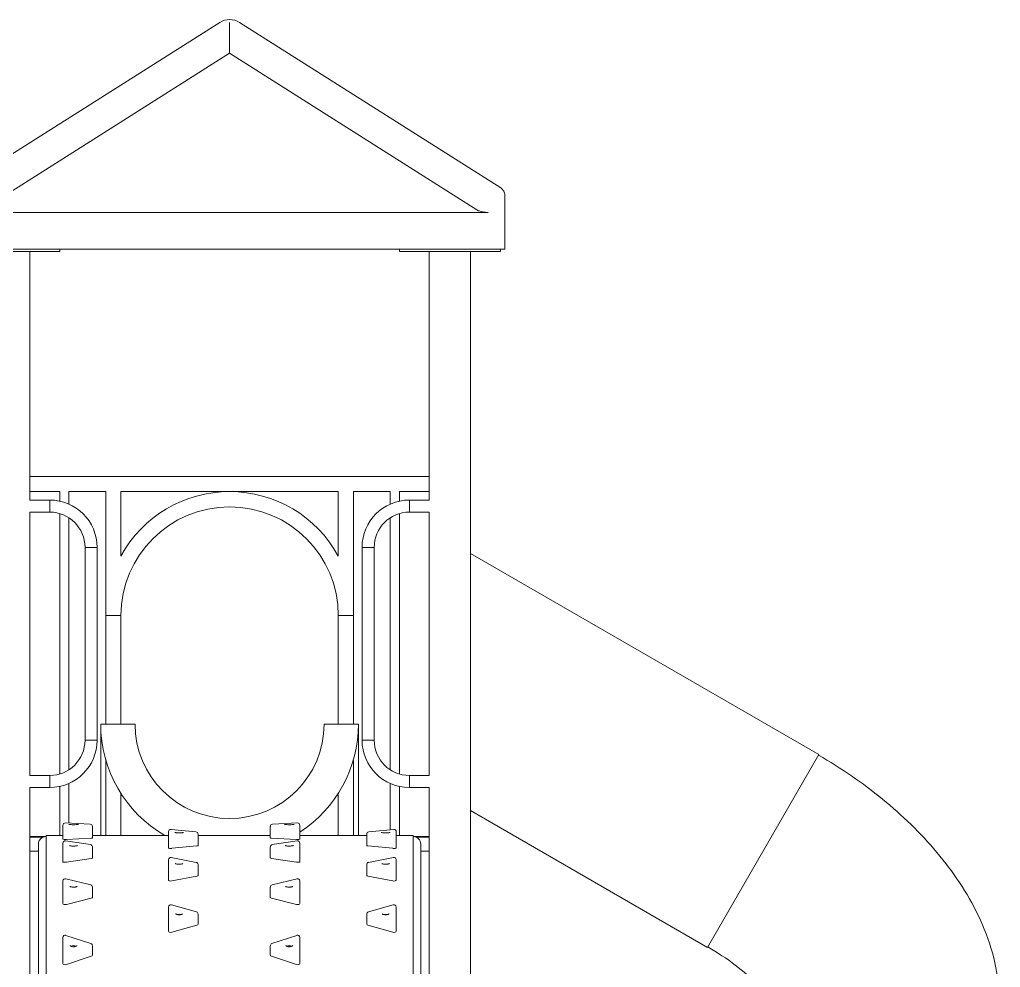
# Model space of a CAD drawing. Header units: metres. Extents: x 4147 to 12436, y -342 to 3787.
# Drawn here: x 9722 to 12436, y 1164 to 3787 of the extents above; entities that cross this region are included whole.
import ezdxf

# ---------------------------------------------------------------- set-up
doc = ezdxf.new("R2010")
doc.units = ezdxf.units.M
doc.layers.add('ceco.net 250', color=7, linetype='Continuous', lineweight=9)

msp = doc.modelspace()

# ---------------------------------------------------------------- linework, layer by layer
at = {"layer": 'ceco.net 250', "extrusion": (0, 1, 6.12323e-17)}
for p, q in [((10275.7, 3778.7), (9552.7, 3320.8)), ((10302.9, 3778.7), (10302.9, 3693.7)), ((10330, 3778.7), (11053, 3320.8)), ((10302.9, 3693.7), (9618.9, 3260.5)), ((10302.9, 3693.7), (10986.8, 3260.5)), ((11064.9, 3297.1), (11064.9, 3299.3)), ((11064.9, 3241.4), (11064.9, 3297.1)), ((9587.1, 3253.2), (11018.6, 3253.2)), ((11064.9, 3151.6), (11064.9, 3239.2)), ((9566.3, 3151.6), (11039.5, 3151.6)), ((9833, 3151.6), (9833, 3145.2)), ((10772.8, 3145.2), (10772.8, 3151.6)), ((11039.5, 3151.6), (11064.9, 3151.6)), ((11052.2, 3145.2), (11052.2, 3151.6)), ((9553.6, 3145.2), (9833, 3145.2)), ((9750.4, 3145.2), (9750.4, 2457.1)), ((11052.2, 3145.2), (10772.8, 3145.2)), ((10855.3, 3145.2), (10855.3, 2457.1)), ((10969.6, 3145.2), (10969.6, -302.8)), ((9750.4, 2522.7), (10855.3, 2522.7)), ((9750.4, 2480.5), (9833, 2480.5)), ((9833, 2454.1), (9833, 2480.5)), ((9858.4, 2445.8), (9858.4, 2480.5)), ((9858.4, 2480.5), (9960, 2480.5)), ((9960, 1837.4), (9960, 2480.5)), ((10002.1, 2480.5), (10603.6, 2480.5)), ((10002.1, 2302.4), (10002.1, 2480.5)), ((10603.6, 2480.5), (10603.6, 2302.4)), ((10645.8, 2480.5), (10747.4, 2480.5)), ((10645.8, 2480.5), (10645.8, 1837.4)), ((10747.4, 2480.5), (10747.4, 2445.8)), ((10772.8, 2480.5), (10855.3, 2480.5)), ((10772.8, 2480.5), (10772.8, 2454.1)), ((9805.2, 2457.1), (9750.4, 2457.1)), ((9805.2, 2457.1), (9805.2, 2423.7)), ((9805.2, 2457.1), (9805.2, 2423.7)), ((10800.5, 2457.1), (10800.5, 2423.7)), ((10800.5, 2457.1), (10800.5, 2423.7)), ((10855.3, 2457.1), (10800.5, 2457.1)), ((9805.2, 2423.7), (9750.4, 2423.7)), ((9750.4, 2423.7), (9750.4, 1695.1)), ((9833, 1699.1), (9833, 2419.7)), ((10772.8, 2419.7), (10772.8, 1699.1)), ((10855.3, 2423.7), (10800.5, 2423.7)), ((10855.3, 2423.7), (10855.3, 1695.1)), ((9858.4, 1710.8), (9858.4, 2407.9)), ((10747.4, 2407.9), (10747.4, 1710.8)), ((9902.8, 2326.1), (9919.5, 2326.1)), ((9902.8, 2326.1), (9936.2, 2326.1)), ((9902.8, 1792.7), (9902.8, 2326.1)), ((9919.5, 2326.1), (9936.2, 2326.1)), ((9936.2, 1792.7), (9936.2, 2326.1)), ((10702.9, 2326.1), (10669.5, 2326.1)), ((10686.2, 2326.1), (10669.5, 2326.1)), ((10669.5, 2326.1), (10669.5, 1792.7)), ((10702.9, 2326.1), (10686.2, 2326.1)), ((10702.9, 2326.1), (10702.9, 1792.7)), ((11933.4, 1752.7), (10969.6, 2309.2)), ((9960, 2137.6), (9981, 2137.6)), ((9981, 2137.6), (10002.1, 2137.6)), ((10002.1, 1837.4), (10002.1, 2137.6)), ((10603.6, 2137.6), (10624.7, 2137.6)), ((10603.6, 2137.6), (10603.6, 1837.4)), ((10624.7, 2137.6), (10645.8, 2137.6)), ((10041.3, 1837.4), (9946.2, 1837.4)), ((9946.2, 1837.4), (9946.2, 1529.2)), ((10659.6, 1837.4), (10564.4, 1837.4)), ((10659.6, 1529.2), (10659.6, 1837.4)), ((9919.5, 1792.7), (9902.8, 1792.7)), ((9902.8, 1792.7), (9936.2, 1792.7)), ((9936.2, 1792.7), (9919.5, 1792.7)), ((10702.9, 1792.7), (10669.5, 1792.7)), ((10669.5, 1792.7), (10686.2, 1792.7)), ((10686.2, 1792.7), (10702.9, 1792.7)), ((11933.4, 1752.7), (11625.4, 1219.3)), ((11933.4, 1752.7), (11625.4, 1219.3)), ((9960, 1529.2), (9960, 1736.5)), ((10645.8, 1736.5), (10645.8, 1529.2)), ((9750.4, 1695.1), (9805.2, 1695.1)), ((9805.2, 1661.7), (9805.2, 1695.1)), ((9805.2, 1661.7), (9805.2, 1695.1)), ((10800.5, 1661.7), (10800.5, 1695.1)), ((10800.5, 1661.7), (10800.5, 1695.1)), ((10800.5, 1695.1), (10855.3, 1695.1)), ((9750.4, 1661.7), (9805.2, 1661.7)), ((9750.4, 1661.7), (9750.4, -302.8)), ((9833, 1529.2), (9833, 1664.7)), ((9858.4, 1563.1), (9858.4, 1673)), ((10747.4, 1673), (10747.4, 1544.9)), ((10772.8, 1664.7), (10772.8, 1529.2)), ((10800.5, 1661.7), (10855.3, 1661.7)), ((10855.3, 1661.7), (10855.3, -302.8)), ((10002.1, 1529.2), (10002.1, 1642.7)), ((10603.6, 1642.7), (10603.6, 1529.2)), ((11625.4, 1219.3), (10969.6, 1597.9)), ((9841.7, 1550.4), (9841.7, 1557.3)), ((9841.7, 1550.4), (9841.7, 1518.7)), ((9917.3, 1560.2), (9848.4, 1563.6)), ((9923.4, 1553.8), (9923.4, 1522.2)), ((10415.6, 1522.2), (10415.6, 1553.8)), ((10490.6, 1563.6), (10421.7, 1560.2)), ((10497.3, 1550.4), (10497.3, 1557.3)), ((10497.3, 1550.4), (10497.3, 1518.7)), ((9750.4, 1526), (9794.9, 1526)), ((9786.1, 1524.1), (9750.4, 1524.1)), ((9786.1, 1524.1), (9750.4, 1524.1)), ((9841.7, 1529.2), (9794.9, 1529.2)), ((9794.9, -302.8), (9794.9, 1529.2)), ((9920.2, 1521.7), (9851.2, 1518.2)), ((10133.8, 1529.2), (9923.4, 1529.2)), ((10133.8, 1525.7), (10133.8, 1539.5)), ((10133.8, 1525.7), (10133.8, 1494.4)), ((10209.7, 1538.9), (10140.8, 1545.8)), ((10215.5, 1532.6), (10215.5, 1501.3)), ((10415.6, 1529.2), (10215.5, 1529.2)), ((10418.8, 1521.7), (10487.8, 1518.2)), ((10682.3, 1529.2), (10497.3, 1529.2)), ((10682.3, 1501.3), (10682.3, 1532.6)), ((10757, 1545.8), (10688.1, 1538.9)), ((10764, 1525.7), (10764, 1539.5)), ((10810.9, 1529.2), (10764, 1529.2)), ((10764, 1525.7), (10764, 1494.4)), ((10810.9, -302.8), (10810.9, 1529.2)), ((10810.9, 1526), (10855.3, 1526)), ((10855.3, 1524.1), (10819.6, 1524.1)), ((10855.3, 1524.1), (10819.6, 1524.1)), ((9773.8, 1504.9), (9773.8, -302.8)), ((9841.7, 1487.1), (9841.7, 1507.7)), ((9918, 1503.7), (9849, 1514)), ((9923.4, 1497.4), (9923.4, 1466.7)), ((10212.3, 1500.4), (10143.3, 1493.5)), ((10415.6, 1466.7), (10415.6, 1497.4)), ((10490, 1514), (10421.1, 1503.7)), ((10497.3, 1487.1), (10497.3, 1507.7)), ((10685.5, 1500.4), (10754.5, 1493.5)), ((10831.9, -302.8), (10831.9, 1504.9)), ((9773.8, 1486), (9750.4, 1486)), ((9841.7, 1487.1), (9841.7, 1456.4)), ((10210.3, 1454.7), (10141.4, 1468.4)), ((10497.3, 1487.1), (10497.3, 1456.4)), ((10756.4, 1468.4), (10687.5, 1454.7)), ((10855.3, 1486), (10831.9, 1486)), ((9920.2, 1465.3), (9851.2, 1455)), ((10133.8, 1434.9), (10133.8, 1462.1)), ((10215.5, 1448.5), (10215.5, 1418.7)), ((10418.8, 1465.3), (10487.8, 1455)), ((10682.3, 1418.7), (10682.3, 1448.5)), ((10764, 1434.9), (10764, 1462.1)), ((10133.8, 1434.9), (10133.8, 1405.1)), ((10212.3, 1416.8), (10143.3, 1403.2)), ((10685.5, 1416.8), (10754.5, 1403.2)), ((10764, 1434.9), (10764, 1405.1)), ((9841.7, 1369.5), (9841.7, 1403.1)), ((9918.5, 1392.5), (9849.6, 1409.3)), ((9923.4, 1386.3), (9923.4, 1357.5)), ((10415.6, 1357.5), (10415.6, 1386.3)), ((10489.4, 1409.3), (10420.5, 1392.5)), ((10497.3, 1369.5), (10497.3, 1403.1)), ((9841.7, 1369.5), (9841.7, 1340.7)), ((10497.3, 1369.5), (10497.3, 1340.7)), ((9920.2, 1355.2), (9851.2, 1338.4)), ((10133.8, 1291.3), (10133.8, 1331.1)), ((10210.9, 1317.3), (10141.9, 1337.2)), ((10418.8, 1355.2), (10487.8, 1338.4)), ((10755.9, 1337.2), (10686.9, 1317.3)), ((10764, 1291.3), (10764, 1331.1)), ((10215.5, 1311.2), (10215.5, 1283.7)), ((10682.3, 1283.7), (10682.3, 1311.2)), ((10133.8, 1291.3), (10133.8, 1263.8)), ((10212.3, 1281), (10143.3, 1261.1)), ((10685.5, 1281), (10754.5, 1261.1)), ((10764, 1291.3), (10764, 1263.8)), ((9919, 1229.9), (9850.1, 1252.7)), ((10488.9, 1252.7), (10420, 1229.9)), ((9841.7, 1201), (9841.7, 1246.7)), ((9923.4, 1223.9), (9923.4, 1197.9)), ((10415.6, 1197.9), (10415.6, 1223.9)), ((10497.3, 1201), (10497.3, 1246.7)), ((9841.7, 1201), (9841.7, 1175)), ((9920.2, 1194.7), (9851.2, 1171.9)), ((10418.8, 1194.7), (10487.8, 1171.9)), ((10497.3, 1201), (10497.3, 1175))]:
    msp.add_line(p, q, dxfattribs=at)
at = {"layer": 'ceco.net 250'}
for centre, radius, start, end in [((10302.9, 3735.8), 50.8, 57.6526, 122.3474), ((11039.5, 3239.2), 25.4, 0, 2.1471), ((10302.9, 2137.6), 342.9, 28.713, 151.287), ((9805.2, 2326.1), 131, 0, 90), ((10800.5, 2326.1), 131, 90, 180), ((9805.2, 2326.1), 97.6, 0, 90), ((10302.9, 2137.6), 300.7, 0, 180), ((10800.5, 2326.1), 97.6, 90, 180), ((10302.9, 1837.4), 356.7, 180, 239.7799), ((10302.9, 1837.4), 261.6, 180, 0), ((10302.9, 1837.4), 356.7, 303.03, 0), ((9805.2, 1792.7), 97.6, 270, 0), ((9805.2, 1792.7), 131, 270, 0), ((10800.5, 1792.7), 131, 180, 270), ((10800.5, 1792.7), 97.6, 180, 270), ((9848.1, 1557.3), 6.35, 87.1193, 180), ((9917, 1553.8), 6.35, 0, 87.1193), ((10422, 1553.8), 6.35, 92.8807, 180), ((10490.9, 1557.3), 6.35, 0, 92.8807), ((9794.9, 1504.9), 21.1, 90, 180), ((10140.2, 1539.5), 6.35, 84.2749, 180), ((10209.1, 1532.6), 6.35, 0, 84.2749), ((10688.7, 1532.6), 6.35, 95.7251, 180), ((10757.6, 1539.5), 6.35, 0, 95.7251), ((10810.9, 1504.9), 21.1, 0, 90), ((9848.1, 1507.7), 6.35, 81.5012, 180), ((9917, 1497.4), 6.35, 0, 81.5012), ((10422, 1497.4), 6.35, 98.4988, 180), ((10490.9, 1507.7), 6.35, 0, 98.4988), ((10140.2, 1462.1), 6.35, 78.8298, 180), ((10757.6, 1462.1), 6.35, 0, 101.1702), ((10209.1, 1448.5), 6.35, 0, 78.8298), ((10688.7, 1448.5), 6.35, 101.1702, 180), ((9848.1, 1403.1), 6.35, 76.2878, 180), ((9917, 1386.3), 6.35, 0, 76.2878), ((10422, 1386.3), 6.35, 103.7122, 180), ((10490.9, 1403.1), 6.35, 0, 103.7122), ((10140.2, 1331.1), 6.35, 73.8979, 180), ((10757.6, 1331.1), 6.35, 0, 106.1021), ((10209.1, 1311.2), 6.35, 0, 73.8979), ((10688.7, 1311.2), 6.35, 106.1021, 180), ((9848.1, 1246.7), 6.35, 71.6775, 180), ((10490.9, 1246.7), 6.35, 0, 108.3225), ((9917, 1223.9), 6.35, 0, 71.6775), ((10422, 1223.9), 6.35, 108.3225, 180)]:
    msp.add_arc(centre, radius, start, end, dxfattribs=at)
at = {"layer": 'ceco.net 250', "extrusion": (0, 6.12323e-17, -1)}
for centre, major_axis, ratio, start_param, end_param in [((9917, 1522.2), (6.35, 0), 0.087156, 0, 1.047198), ((10422, 1522.2), (-6.35, 0), 0.087156, 5.235988, 6.283185), ((10209.1, 1501.3), (6.35, 0), 0.173648, 0, 1.047198), ((9917, 1466.7), (6.35, 0), 0.258819, 0, 1.047198), ((10422, 1466.7), (-6.35, 0), 0.258819, 5.235988, 6.283185), ((9848.1, 1456.4), (-6.35, 0), 0.258819, 4.18879, 6.283185), ((10490.9, 1456.4), (6.35, 0), 0.258819, 0, 2.094395), ((10209.1, 1418.7), (6.35, 0), 0.34202, 0, 1.047198), ((9917, 1357.5), (6.35, 0), 0.422618, 0, 1.047198), ((10422, 1357.5), (-6.35, 0), 0.422618, 5.235988, 6.283185), ((10163.2, 1305.7), (9.52, 0), 0.5, 4.254823, 4.712389), ((10163.2, 1305.7), (9.52, 0), 0.5, 4.712389, 5.169955), ((10734.7, 1305.7), (-9.52, 0), 0.5, 1.11323, 1.570796), ((10734.7, 1305.7), (-9.52, 0), 0.5, 1.570796, 2.028363), ((10688.7, 1283.7), (-6.35, 0), 0.5, 5.235988, 6.283185), ((9871.1, 1218.7), (9.52, 0), 0.573576, 3.892559, 4.712389), ((9871.1, 1218.7), (4.76, 0), 0.573576, 4.320227, 5.104551), ((9871.1, 1218.7), (9.52, 0), 0.573576, 4.712389, 5.532219), ((10468, 1218.7), (-9.52, 0), 0.573576, 0.750967, 1.570796), ((10468, 1218.7), (-4.76, 0), 0.573576, 1.178634, 1.962958), ((10468, 1218.7), (-9.52, 0), 0.573576, 1.570796, 2.390626), ((9917, 1197.9), (6.35, 0), 0.573576, 0, 1.047198), ((10422, 1197.9), (-6.35, 0), 0.573576, 5.235988, 6.283185), ((9848.1, 1175), (-6.35, 0), 0.573576, 4.18879, 6.283185), ((10490.9, 1175), (6.35, 0), 0.573576, 0, 2.094395)]:
    msp.add_ellipse(centre, major_axis=major_axis, ratio=ratio, start_param=start_param, end_param=end_param, dxfattribs=at)
at = {"layer": 'ceco.net 250', "extrusion": (-6.84228e-49, 6.12323e-17, -1)}
for centre, major_axis, ratio, start_param, end_param in [((9848.1, 1518.7), (-6.35, 0), 0.087156, 4.18879, 6.283185), ((10757.6, 1494.4), (6.35, 0), 0.173648, 0, 2.094395), ((10757.6, 1405.1), (6.35, 0), 0.34202, 0, 2.094395)]:
    msp.add_ellipse(centre, major_axis=major_axis, ratio=ratio, start_param=start_param, end_param=end_param, dxfattribs=at)
at = {"layer": 'ceco.net 250', "extrusion": (6.84228e-49, 6.12323e-17, -1)}
for centre, major_axis, ratio, start_param, end_param in [((10140.2, 1494.4), (-6.35, 0), 0.173648, 4.18879, 6.283185), ((10490.9, 1518.7), (6.35, 0), 0.087156, 0, 2.094395), ((10140.2, 1405.1), (-6.35, 0), 0.34202, 4.18879, 6.283185)]:
    msp.add_ellipse(centre, major_axis=major_axis, ratio=ratio, start_param=start_param, end_param=end_param, dxfattribs=at)
at = {"layer": 'ceco.net 250', "extrusion": (2.73691e-48, 6.12323e-17, -1)}
msp.add_ellipse((10688.7, 1501.3), major_axis=(-6.35, 0), ratio=0.173648, start_param=5.235988, end_param=6.283185, dxfattribs=at)
at = {"layer": 'ceco.net 250', "extrusion": (5.47382e-48, 6.12323e-17, -1)}
msp.add_ellipse((10688.7, 1418.7), major_axis=(-6.35, 0), ratio=0.34202, start_param=5.235988, end_param=6.283185, dxfattribs=at)
at = {"layer": 'ceco.net 250', "extrusion": (-1.36846e-48, 6.12323e-17, -1)}
for centre, major_axis, ratio, start_param, end_param in [((9848.1, 1340.7), (-6.35, 0), 0.422618, 4.18879, 6.283185), ((10757.6, 1263.8), (6.35, 0), 0.5, 0, 2.094395)]:
    msp.add_ellipse(centre, major_axis=major_axis, ratio=ratio, start_param=start_param, end_param=end_param, dxfattribs=at)
at = {"layer": 'ceco.net 250', "extrusion": (1.36846e-48, 6.12323e-17, -1)}
for centre, major_axis, ratio, start_param, end_param in [((10490.9, 1340.7), (6.35, 0), 0.422618, 0, 2.094395), ((10140.2, 1263.8), (-6.35, 0), 0.5, 4.18879, 6.283185)]:
    msp.add_ellipse(centre, major_axis=major_axis, ratio=ratio, start_param=start_param, end_param=end_param, dxfattribs=at)
at = {"layer": 'ceco.net 250', "extrusion": (-2.73691e-48, 6.12323e-17, -1)}
msp.add_ellipse((10209.1, 1283.7), major_axis=(6.35, 0), ratio=0.5, start_param=0, end_param=1.047198, dxfattribs=at)
at = {"layer": 'ceco.net 250'}
for points, knots in [([(11064.9, 3299.3), (11064.9, 3301.8), (11064.5, 3304.4), (11063, 3309.3), (11061.8, 3311.8), (11058.3, 3316.6), (11055.8, 3319), (11053, 3320.8)], [0, 0, 0, 0, 0.00756489, 0.00756489, 0.01547383, 0.01547383, 0.0254327, 0.0254327, 0.0254327, 0.0254327]), ([(11018.6, 3253.2), (11013.7, 3253.2), (11008.8, 3253.6), (11000.5, 3255), (10997.1, 3255.9), (10991.3, 3258), (10988.9, 3259.2), (10986.8, 3260.5)], [0, 0, 0, 0, 0.582278, 0.582278, 1.028583, 1.028583, 1.411567, 1.411567, 1.411567, 1.411567]), ([(11064.9, 3241.4), (11064.9, 3241.4), (11064.9, 3241.4), (11064.9, 3241), (11064.8, 3240.6), (11064.8, 3240.2)], [-0.00308267, -0.00308267, -0.00308267, -0.00308267, 0, 0, 0.05980128, 0.05980128, 0.05980128, 0.05980128]), ([(11932.6, 1751.3), (11994.9, 1715.4), (12054.3, 1674.6), (12164.5, 1584.7), (12215.2, 1535.6), (12304.9, 1428.8), (12344.1, 1371.2), (12405.5, 1242.3), (12428.3, 1170.3), (12435.8, 1027.8), (12427.5, 961), (12394.8, 875.9), (12384.8, 855.1), (12373.3, 835.1)], [1.851831, 1.851831, 1.851831, 1.851831, 2.16599, 2.16599, 2.48015, 2.48015, 2.794309, 2.794309, 3.108468, 3.108468, 3.344077, 3.344077, 3.422628, 3.422628, 3.422628, 3.422628]), ([(9884.5, 1559.5), (9884.5, 1559.5), (9884.5, 1559.5), (9884.4, 1559.5), (9884.3, 1559.5), (9883.9, 1559.4), (9883.6, 1559.4), (9882.7, 1559.3), (9882, 1559.2), (9880.3, 1559.1), (9879.2, 1559), (9876.7, 1558.9), (9875.3, 1558.8), (9872.3, 1558.8), (9870.7, 1558.8), (9867.6, 1558.8), (9866, 1558.9), (9863.2, 1559), (9861.9, 1559), (9859.8, 1559.2), (9858.9, 1559.3), (9858, 1559.4), (9857.8, 1559.5), (9857.6, 1559.5), (9857.6, 1559.5), (9857.6, 1559.5)], [0.00974138, 0.00974138, 0.00974138, 0.00974138, 0.01022294, 0.01022294, 0.0118167, 0.0118167, 0.01413978, 0.01413978, 0.01737584, 0.01737584, 0.02138804, 0.02138804, 0.02584698, 0.02584698, 0.03050117, 0.03050117, 0.03521256, 0.03521256, 0.03988166, 0.03988166, 0.04435551, 0.04435551, 0.04623753, 0.04623753, 0.04743473, 0.04743473, 0.04743473, 0.04743473]), ([(10481.4, 1559.5), (10481.4, 1559.5), (10481.4, 1559.5), (10481.3, 1559.5), (10481.2, 1559.5), (10480.8, 1559.4), (10480.5, 1559.4), (10479.6, 1559.3), (10478.9, 1559.2), (10477.2, 1559.1), (10476.1, 1559), (10473.6, 1558.9), (10472.2, 1558.8), (10469.2, 1558.8), (10467.6, 1558.8), (10464.5, 1558.8), (10462.9, 1558.9), (10460.1, 1559), (10458.8, 1559), (10456.7, 1559.2), (10455.8, 1559.3), (10454.9, 1559.4), (10454.7, 1559.5), (10454.5, 1559.5), (10454.5, 1559.5), (10454.5, 1559.5)], [0.00974138, 0.00974138, 0.00974138, 0.00974138, 0.01022294, 0.01022294, 0.0118167, 0.0118167, 0.01413978, 0.01413978, 0.01737584, 0.01737584, 0.02138804, 0.02138804, 0.02584698, 0.02584698, 0.03050117, 0.03050117, 0.03521256, 0.03521256, 0.03988166, 0.03988166, 0.04435551, 0.04435551, 0.04623753, 0.04623753, 0.04743473, 0.04743473, 0.04743473, 0.04743473]), ([(10175.4, 1537.4), (10175.4, 1537.4), (10175.3, 1537.4), (10175.1, 1537.3), (10174.9, 1537.3), (10174.4, 1537.1), (10173.9, 1537), (10172.8, 1536.8), (10172, 1536.7), (10170.1, 1536.5), (10169, 1536.4), (10166.5, 1536.2), (10165.1, 1536.2), (10162.2, 1536.2), (10160.8, 1536.2), (10158, 1536.3), (10156.6, 1536.4), (10154.3, 1536.7), (10153.2, 1536.9), (10152.1, 1537.1), (10151.8, 1537.2), (10151.4, 1537.3), (10151.2, 1537.3), (10151, 1537.4), (10151, 1537.4), (10150.9, 1537.4), (10150.9, 1537.4), (10150.9, 1537.4)], [0.00877488, 0.00877488, 0.00877488, 0.00877488, 0.00993571, 0.00993571, 0.01177394, 0.01177394, 0.01422909, 0.01422909, 0.01740301, 0.01740301, 0.02119244, 0.02119244, 0.02537102, 0.02537102, 0.02972923, 0.02972923, 0.03410412, 0.03410412, 0.03831933, 0.03831933, 0.04015868, 0.04015868, 0.04168603, 0.04168603, 0.0429228, 0.0429228, 0.04302937, 0.04302937, 0.04302937, 0.04302937]), ([(10746.9, 1537.4), (10746.9, 1537.4), (10746.8, 1537.4), (10746.6, 1537.3), (10746.4, 1537.3), (10745.9, 1537.1), (10745.4, 1537), (10744.3, 1536.8), (10743.5, 1536.7), (10741.6, 1536.5), (10740.5, 1536.4), (10738, 1536.2), (10736.6, 1536.2), (10733.7, 1536.2), (10732.3, 1536.2), (10729.5, 1536.3), (10728.1, 1536.4), (10725.8, 1536.7), (10724.7, 1536.9), (10723.6, 1537.1), (10723.3, 1537.2), (10722.9, 1537.3), (10722.7, 1537.3), (10722.5, 1537.4), (10722.5, 1537.4), (10722.4, 1537.4), (10722.4, 1537.4), (10722.4, 1537.4)], [0.00877488, 0.00877488, 0.00877488, 0.00877488, 0.00993571, 0.00993571, 0.01177394, 0.01177394, 0.01422909, 0.01422909, 0.01740301, 0.01740301, 0.02119244, 0.02119244, 0.02537102, 0.02537102, 0.02972923, 0.02972923, 0.03410412, 0.03410412, 0.03831933, 0.03831933, 0.04015868, 0.04015868, 0.04168603, 0.04168603, 0.0429228, 0.0429228, 0.04302937, 0.04302937, 0.04302937, 0.04302937]), ([(9882.4, 1501.2), (9882.4, 1501.2), (9882.3, 1501.2), (9882.2, 1501.2), (9882.1, 1501.1), (9881.6, 1500.9), (9881.3, 1500.8), (9880.3, 1500.6), (9879.7, 1500.4), (9878.1, 1500.1), (9877.1, 1500), (9875, 1499.8), (9873.7, 1499.7), (9871.1, 1499.6), (9869.8, 1499.7), (9867.1, 1499.8), (9865.8, 1499.9), (9863.5, 1500.2), (9862.5, 1500.4), (9861.3, 1500.7), (9860.9, 1500.8), (9860.4, 1500.9), (9860.2, 1501), (9859.9, 1501.1), (9859.9, 1501.2), (9859.8, 1501.2), (9859.7, 1501.2), (9859.7, 1501.2)], [0.00788603, 0.00788603, 0.00788603, 0.00788603, 0.0086649, 0.0086649, 0.01043683, 0.01043683, 0.01263824, 0.01263824, 0.0154107, 0.0154107, 0.01875603, 0.01875603, 0.0225371, 0.0225371, 0.02656314, 0.02656314, 0.03065015, 0.03065015, 0.03460355, 0.03460355, 0.03634711, 0.03634711, 0.037849, 0.037849, 0.03913331, 0.03913331, 0.03998582, 0.03998582, 0.03998582, 0.03998582]), ([(10479.3, 1501.2), (10479.3, 1501.2), (10479.2, 1501.2), (10479.1, 1501.2), (10479, 1501.1), (10478.5, 1500.9), (10478.2, 1500.8), (10477.2, 1500.6), (10476.6, 1500.4), (10475, 1500.1), (10474, 1500), (10471.9, 1499.8), (10470.6, 1499.7), (10468, 1499.6), (10466.7, 1499.7), (10464, 1499.8), (10462.7, 1499.9), (10460.4, 1500.2), (10459.4, 1500.4), (10458.2, 1500.7), (10457.8, 1500.8), (10457.3, 1500.9), (10457.1, 1501), (10456.8, 1501.1), (10456.8, 1501.2), (10456.7, 1501.2), (10456.6, 1501.2), (10456.6, 1501.2)], [0.00788603, 0.00788603, 0.00788603, 0.00788603, 0.0086649, 0.0086649, 0.01043683, 0.01043683, 0.01263824, 0.01263824, 0.0154107, 0.0154107, 0.01875603, 0.01875603, 0.0225371, 0.0225371, 0.02656314, 0.02656314, 0.03065015, 0.03065015, 0.03460355, 0.03460355, 0.03634711, 0.03634711, 0.037849, 0.037849, 0.03913331, 0.03913331, 0.03998582, 0.03998582, 0.03998582, 0.03998582]), ([(10173.8, 1451.3), (10173.8, 1451.3), (10173.7, 1451.3), (10173.4, 1451.1), (10173.2, 1451), (10172.5, 1450.7), (10172, 1450.6), (10170.8, 1450.2), (10170, 1450.1), (10168.2, 1449.8), (10167.2, 1449.6), (10164.9, 1449.5), (10163.6, 1449.4), (10161.1, 1449.5), (10159.9, 1449.6), (10157.5, 1449.8), (10156.4, 1450), (10154.6, 1450.5), (10153.9, 1450.7), (10153.1, 1451), (10152.9, 1451.1), (10152.6, 1451.3), (10152.5, 1451.3), (10152.5, 1451.3)], [0.00702121, 0.00702121, 0.00702121, 0.00702121, 0.00876675, 0.00876675, 0.01078763, 0.01078763, 0.01320537, 0.01320537, 0.01610988, 0.01610988, 0.01946471, 0.01946471, 0.02313597, 0.02313597, 0.02695151, 0.02695151, 0.03072477, 0.03072477, 0.0342291, 0.0342291, 0.03567966, 0.03567966, 0.03774925, 0.03774925, 0.03774925, 0.03774925]), ([(10745.3, 1451.3), (10745.3, 1451.3), (10745.2, 1451.3), (10744.9, 1451.1), (10744.7, 1451), (10744, 1450.7), (10743.5, 1450.6), (10742.3, 1450.2), (10741.5, 1450.1), (10739.7, 1449.8), (10738.7, 1449.6), (10736.4, 1449.5), (10735.1, 1449.4), (10732.6, 1449.5), (10731.4, 1449.6), (10729, 1449.8), (10727.9, 1450), (10726.1, 1450.5), (10725.4, 1450.7), (10724.6, 1451), (10724.4, 1451.1), (10724.1, 1451.3), (10724, 1451.3), (10724, 1451.3)], [0.00702121, 0.00702121, 0.00702121, 0.00702121, 0.00876675, 0.00876675, 0.01078763, 0.01078763, 0.01320537, 0.01320537, 0.01610988, 0.01610988, 0.01946471, 0.01946471, 0.02313597, 0.02313597, 0.02695151, 0.02695151, 0.03072477, 0.03072477, 0.0342291, 0.0342291, 0.03567966, 0.03567966, 0.03774925, 0.03774925, 0.03774925, 0.03774925]), ([(9881.2, 1388.2), (9881.2, 1388.2), (9881.1, 1388.1), (9880.8, 1387.9), (9880.6, 1387.8), (9879.9, 1387.4), (9879.4, 1387.2), (9878.2, 1386.8), (9877.5, 1386.6), (9875.8, 1386.3), (9874.8, 1386.1), (9872.6, 1386), (9871.4, 1385.9), (9869.1, 1386), (9867.9, 1386.1), (9865.7, 1386.4), (9864.7, 1386.6), (9863, 1387.1), (9862.3, 1387.4), (9861.4, 1387.8), (9861.1, 1388), (9860.9, 1388.2), (9860.9, 1388.2), (9860.9, 1388.2)], [0.0060757, 0.0060757, 0.0060757, 0.0060757, 0.00789896, 0.00789896, 0.01005268, 0.01005268, 0.01245568, 0.01245568, 0.01524442, 0.01524442, 0.01841377, 0.01841377, 0.02186504, 0.02186504, 0.02544885, 0.02544885, 0.02898961, 0.02898961, 0.0322817, 0.0322817, 0.03510858, 0.03510858, 0.03613123, 0.03613123, 0.03613123, 0.03613123]), ([(10478.1, 1388.2), (10478.1, 1388.2), (10478, 1388.1), (10477.7, 1387.9), (10477.5, 1387.8), (10476.8, 1387.4), (10476.3, 1387.2), (10475.1, 1386.8), (10474.4, 1386.6), (10472.7, 1386.3), (10471.7, 1386.1), (10469.5, 1386), (10468.3, 1385.9), (10466, 1386), (10464.8, 1386.1), (10462.6, 1386.4), (10461.6, 1386.6), (10459.9, 1387.1), (10459.2, 1387.4), (10458.3, 1387.8), (10458, 1388), (10457.8, 1388.2), (10457.8, 1388.2), (10457.8, 1388.2)], [0.0060757, 0.0060757, 0.0060757, 0.0060757, 0.00789896, 0.00789896, 0.01005268, 0.01005268, 0.01245568, 0.01245568, 0.01524442, 0.01524442, 0.01841377, 0.01841377, 0.02186504, 0.02186504, 0.02544885, 0.02544885, 0.02898961, 0.02898961, 0.0322817, 0.0322817, 0.03510858, 0.03510858, 0.03613123, 0.03613123, 0.03613123, 0.03613123]), ([(10153.4, 1312.2), (10153.4, 1312.2), (10153.4, 1312.2), (10153.6, 1312), (10153.8, 1311.8), (10154.5, 1311.4), (10155, 1311.2), (10156.2, 1310.7), (10157, 1310.4), (10158.7, 1310), (10159.7, 1309.9), (10161.9, 1309.6), (10163, 1309.6), (10165.2, 1309.7), (10166.3, 1309.8), (10168.4, 1310.2), (10169.3, 1310.4), (10170.8, 1310.9), (10171.4, 1311.2), (10172.3, 1311.7), (10172.6, 1311.9), (10172.9, 1312.2), (10172.9, 1312.2), (10172.9, 1312.2)], [0.357815, 0.357815, 0.357815, 0.357815, 0.488573, 0.488573, 0.684504, 0.684504, 0.894152, 0.894152, 1.126978, 1.126978, 1.380353, 1.380353, 1.646031, 1.646031, 1.913976, 1.913976, 2.173489, 2.173489, 2.413743, 2.413743, 2.62812, 2.62812, 2.783777, 2.783777, 2.783777, 2.783777]), ([(10724.9, 1312.2), (10724.9, 1312.2), (10724.9, 1312.2), (10725.1, 1312), (10725.3, 1311.8), (10726, 1311.4), (10726.5, 1311.2), (10727.7, 1310.7), (10728.5, 1310.4), (10730.2, 1310), (10731.2, 1309.9), (10733.4, 1309.6), (10734.5, 1309.6), (10736.7, 1309.7), (10737.8, 1309.8), (10739.9, 1310.2), (10740.8, 1310.4), (10742.3, 1310.9), (10742.9, 1311.2), (10743.8, 1311.7), (10744.1, 1311.9), (10744.4, 1312.2), (10744.4, 1312.2), (10744.4, 1312.2)], [0.357815, 0.357815, 0.357815, 0.357815, 0.488573, 0.488573, 0.684504, 0.684504, 0.894152, 0.894152, 1.126978, 1.126978, 1.380353, 1.380353, 1.646031, 1.646031, 1.913976, 1.913976, 2.173489, 2.173489, 2.413743, 2.413743, 2.62812, 2.62812, 2.783777, 2.783777, 2.783777, 2.783777]), ([(9861.5, 1224.2), (9861.5, 1224.2), (9861.5, 1224.2), (9861.5, 1224.1), (9861.7, 1223.9), (9862.3, 1223.4), (9862.6, 1223.1), (9863.7, 1222.6), (9864.3, 1222.3), (9865.8, 1221.8), (9866.7, 1221.5), (9868.7, 1221.2), (9869.7, 1221.1), (9871.9, 1221.1), (9872.9, 1221.2), (9875, 1221.5), (9875.9, 1221.7), (9877.6, 1222.2), (9878.3, 1222.5), (9879.4, 1223.1), (9879.8, 1223.4), (9880.4, 1223.9), (9880.5, 1224), (9880.6, 1224.2), (9880.6, 1224.2), (9880.6, 1224.2)], [0.264272, 0.264272, 0.264272, 0.264272, 0.314159, 0.314159, 0.587017, 0.587017, 0.809185, 0.809185, 1.04074, 1.04074, 1.288239, 1.288239, 1.548138, 1.548138, 1.813025, 1.813025, 2.074253, 2.074253, 2.323404, 2.323404, 2.555573, 2.555573, 2.777745, 2.777745, 2.87732, 2.87732, 2.87732, 2.87732]), ([(10458.4, 1224.2), (10458.4, 1224.2), (10458.4, 1224.2), (10458.4, 1224.1), (10458.6, 1223.9), (10459.2, 1223.4), (10459.5, 1223.1), (10460.6, 1222.6), (10461.2, 1222.3), (10462.7, 1221.8), (10463.6, 1221.5), (10465.6, 1221.2), (10466.6, 1221.1), (10468.8, 1221.1), (10469.8, 1221.2), (10471.9, 1221.5), (10472.8, 1221.7), (10474.5, 1222.2), (10475.2, 1222.5), (10476.3, 1223.1), (10476.7, 1223.4), (10477.3, 1223.9), (10477.4, 1224), (10477.5, 1224.2), (10477.5, 1224.2), (10477.5, 1224.2)], [0.264272, 0.264272, 0.264272, 0.264272, 0.314159, 0.314159, 0.587017, 0.587017, 0.809185, 0.809185, 1.04074, 1.04074, 1.288239, 1.288239, 1.548138, 1.548138, 1.813025, 1.813025, 2.074253, 2.074253, 2.323404, 2.323404, 2.555573, 2.555573, 2.777745, 2.777745, 2.87732, 2.87732, 2.87732, 2.87732]), ([(11626.2, 1220.7), (11652.9, 1205.2), (11678.7, 1188.1), (11724.9, 1153.2), (11745.5, 1135.4), (11778.6, 1102.7), (11791.7, 1087.7), (11810, 1063.6), (11815.9, 1054), (11822.2, 1042.4), (11823.3, 1039.3), (11823.3, 1039.3)], [1.851831, 1.851831, 1.851831, 1.851831, 2.095394, 2.095394, 2.332616, 2.332616, 2.551407, 2.551407, 2.74437, 2.74437, 2.902417, 2.902417, 2.902417, 2.902417])]:
    msp.add_open_spline(points, degree=3, knots=knots, dxfattribs=at)

doc.saveas('drawing.dxf')
